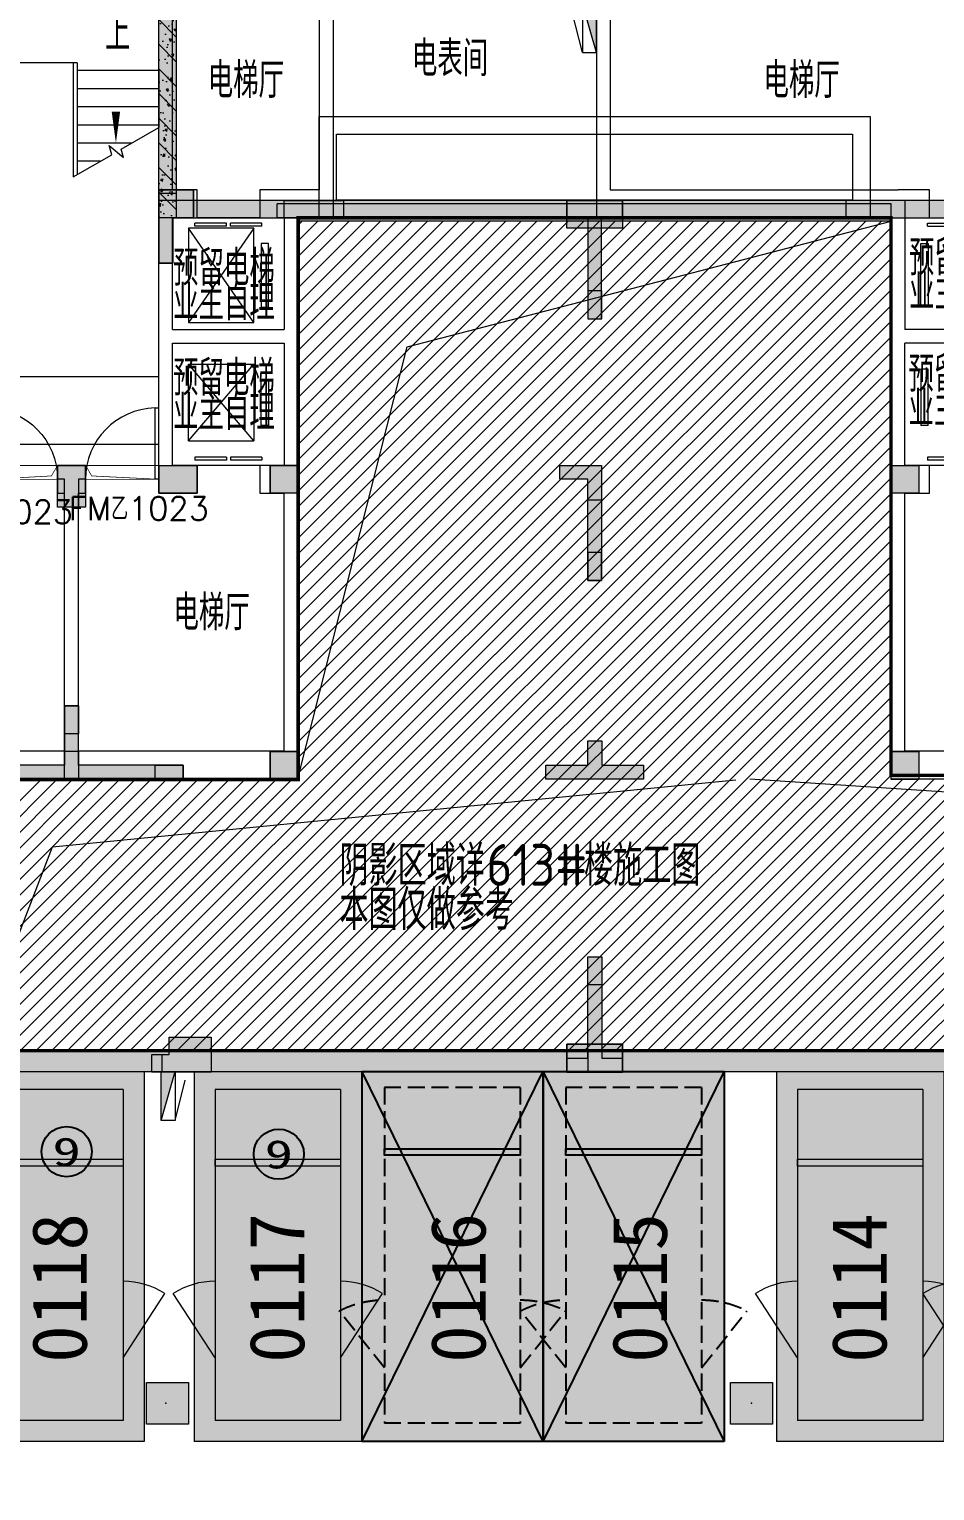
# Model space of a CAD drawing. Extents: x -264757 to 86229, y 4049843 to 4347093.
# Drawn here: x -48146 to -35163, y 4238703 to 4259662 of the extents above; entities that cross this region are included whole.
import ezdxf
from ezdxf.enums import TextEntityAlignment as Align
from ezdxf.xclip import XClip

# ---------------------------------------------------------------- set-up
doc = ezdxf.new("R2010")
doc.units = 0
doc.header["$LTSCALE"] = 1000
doc.header["$MEASUREMENT"] = 0
doc.header["$XCLIPFRAME"] = 0
doc.linetypes.add('AX-01DK-PB01$1$A-001-车位参照B1$0$A-001-车位参照B1$0$A-001-车位参照B1$0$A-H4-001-基本图形$0$A-001-车位B1$0$DASH', pattern=[0.35, 0.25, -0.1])
doc.linetypes.add('DASH', pattern=[0.35, 0.25, -0.1])
for name, color, linetype in [('AX-01DK-PB01$0$A-2-Lead(Arrow)', 8, 'Continuous'), ('AX-01DK-PB01$0$A-2-Text', 8, 'Continuous'), ('不利因素1-紧邻消火栓', 7, 'Continuous'), ('大车位', 7, 'Continuous'), ('普通车位', 7, 'Continuous')]:
    doc.layers.add(name, color=color, linetype=linetype)
doc.layers.add('AX-01DK-PB01$0$AX-001DK-01-PB01-02$0$A-3-WinF(Text)', color=8, linetype='Continuous', plot=False)
doc.layers.add('无关图层', color=8, linetype='Continuous', lineweight=0)
doc.layers.add('车位归属楼栋范围线', color=7, linetype='Continuous', true_color=0x19e6c7)
doc.styles.add('AX-01DK-PB01$0$_TCH_DIM', font='SIMPLEX', dxfattribs={"bigfont": 'GBCBIG'})
doc.styles.add('AX-01DK-PB01$0$AX-001DK-01-PB01-02$0$_TCH_WINDOW', font='SIMPLEX', dxfattribs={"bigfont": 'GBCBIG'})
doc.styles.add('AX-01DK-PB01$0$Standard', font='gbenor.shx', dxfattribs={"bigfont": 'gbcbig.shx'})
doc.styles.add('AX-01DK-PB01$1$AX-001DK-01-PB01-02$0$Standard', font='gbenor.shx', dxfattribs={"bigfont": 'gbcbig.shx'})
doc.styles.add('AX-ACK-BIANH1$0$黑体', font='simhei.ttf')
doc.styles.add('黑体', font='simhei.ttf')

# ---------------------------------------------------------------- blocks, each defined once
blk = doc.blocks.new('A$C7e5eb487')
at = {"layer": '普通车位', "true_color": 0xf18f8e}
h = blk.add_hatch(color=11, dxfattribs=at)
h.dxf.hatch_style = 1
h.paths.add_polyline_path([(2400, 0), (2400, -5300), (0, -5300), (0, 0)])
blk = doc.blocks.new('普通车位')
at = {"layer": '无关图层'}
for p, q in [((-2.253, 3.186), (0.077, 3.764)), ((1.352, -1.38), (0.077, 3.764)), ((-1.889, 2.967), (-0.142, 3.4)), ((1.001, -1.21), (-0.142, 3.4)), ((-0.977, -1.958), (-2.253, 3.186)), ((-0.746, -1.643), (-1.889, 2.967)), ((-0.746, -1.643), (1.001, -1.21)), ((-0.977, -1.958), (1.352, -1.38))]:
    blk.add_line(p, q, dxfattribs=at)
for points in [[(0.074, 2.527), (0.879, 1.777)], [(-1.673, 2.094), (-2.033, 1.054)]]:
    blk.add_lwpolyline(points, dxfattribs=at)
blk.add_lwpolyline([(0.76, -0.239), (-0.987, -0.673), (-1.011, -0.575), (0.736, -0.142)], close=True, dxfattribs=at)
for centre, start, end in [((0.074, 2.527), 283.9287, 316.9845), ((-1.673, 2.094), 250.873, 283.9287)]:
    blk.add_arc(centre, 1.1, start, end, dxfattribs=at)
at = {"layer": '普通车位', "xscale": -0.0009999999999999812, "yscale": 0.0009999999999999812, "zscale": 0.0009999999999999812, "rotation": 13.92873520577783}
blk.add_blockref('A$C7e5eb487', (0.077, 3.764), dxfattribs=at)
blk = doc.blocks.new('大车位1')
at = {"layer": '大车位', "true_color": 0xe806f9}
h = blk.add_hatch(color=6, dxfattribs=at)
h.dxf.hatch_style = 1
h.paths.add_polyline_path([(2400, 6000), (2400, 0), (0, 0), (0, 6000)])
at = {"layer": '大车位', "color": 83}
for p, q in [((0, 0), (0, 6000, 0)), ((2400, 6000, 0), (0, 6000, 0)), ((2400, 0), (2400, 6000, 0)), ((2400, 0), (0, 0))]:
    blk.add_line(p, q, dxfattribs=at)
at = {"layer": '大车位', "color": 8, "linetype": 'AX-01DK-PB01$1$A-001-车位参照B1$0$A-001-车位参照B1$0$A-001-车位参照B1$0$A-H4-001-基本图形$0$A-001-车位B1$0$DASH'}
for p, q in [((2100, 5700, 0), (300, 5700, 0)), ((300, 250), (300, 5700, 0)), ((2100, 250), (2100, 5700, 0)), ((2100, 250), (300, 250))]:
    blk.add_line(p, q, dxfattribs=at)
at = {"layer": '大车位', "color": 83, "elevation": 0}
blk.add_lwpolyline([(0, 6000), (2400, 0)], dxfattribs=at)
at = {"layer": '大车位', "color": 83}
blk.add_lwpolyline([(0, 0), (2400, 6000)], dxfattribs=at)
at = {"layer": '大车位', "linetype": 'AX-01DK-PB01$1$A-001-车位参照B1$0$A-001-车位参照B1$0$A-001-车位参照B1$0$A-H4-001-基本图形$0$A-001-车位B1$0$DASH'}
for points in [[(300, 4800), (-300, 3878)], [(2100, 4800), (2700, 3878)]]:
    blk.add_lwpolyline(points, dxfattribs=at)
at = {"layer": '大车位'}
blk.add_lwpolyline([(300, 1250), (2100, 1250), (2100, 1350), (300, 1350)], close=True, dxfattribs=at)
at = {"layer": '大车位', "linetype": 'AX-01DK-PB01$1$A-001-车位参照B1$0$A-001-车位参照B1$0$A-001-车位参照B1$0$A-H4-001-基本图形$0$A-001-车位B1$0$DASH'}
for centre, start, end in [((300, 4800, 0), 236.9443, 270), ((2100, 4800, 0), 270, 303.0557)]:
    blk.add_arc(centre, 1100, start, end, dxfattribs=at)
blk = doc.blocks.new('AX-01DK-PB01$0$A$Ca5f8eab7')
at = {"layer": '大车位', "xscale": 1.081473333332633, "yscale": 0.8833333333330953, "rotation": 270}
blk.add_blockref('大车位1', (0, 2595.558), dxfattribs=at)
blk = doc.blocks.new('20200722.21175556')
at = {"layer": '不利因素1-紧邻消火栓', "true_color": 0x3c6a45}
h = blk.add_hatch(color=97, dxfattribs=at)
h.dxf.hatch_style = 1
edge = h.paths.add_edge_path()
edge.add_arc((360, 360), 360, 0, 360)
at = {"layer": '不利因素1-紧邻消火栓'}
blk.add_circle((360, 360), 360, dxfattribs=at)
at = {"layer": '不利因素1-紧邻消火栓', "style": '黑体', "width": 1.390625}
blk.add_text('9', height=407, dxfattribs=at).set_placement((156, 156), (564, 156), align=Align.FIT)
blk = doc.blocks.new('SX-613-PB02-WNC')
at = {"layer": '无关图层'}
h = blk.add_hatch(color=256, dxfattribs=at)
h.dxf.hatch_style = 1
h.paths.add_polyline_path([(23850, 16220), (24100, 16220), (24100, 12650), (23850, 12650)])
h = blk.add_hatch(color=256, dxfattribs=at)
h.dxf.hatch_style = 1
h.paths.add_polyline_path([(24350, 12300), (24350, 12700), (23850, 12700), (23850, 11650), (24050, 11650), (24050, 12300)])
for points in [[(24050, 12300), (24050, 11650), (23850, 11650), (23850, 12700), (24350, 12700), (24350, 12300)], [(26500, 12550), (26500, 12300), (25650, 12300), (25650, 12550)], [(29700, 12550), (30500, 12550), (30500, 12150), (29700, 12150)], [(33700, 12550), (33700, 12300), (34550, 12300), (34550, 12550)], [(30001, 10850), (30201, 10850), (30201, 11250), (30001, 11250)], [(22400, 8150), (22400, 8750), (22800, 8750), (22800, 8150)], [(24400, 8350), (23850, 8350), (23850, 8750), (24400, 8750)], [(25850, 8350), (25450, 8350), (25450, 8750), (25850, 8750)], [(29600, 8750), (30200, 8750), (30200, 8250), (30000, 8250), (30000, 8550), (29600, 8550)], [(34749, 8350), (34349, 8350), (34349, 8750), (34749, 8750)], [(30000, 7100), (30200, 7100), (30200, 7500), (30000, 7500)], [(22500, 5300), (22700, 5300), (22700, 4900), (22500, 4900)], [(22700, 4450), (22700, 4450), (22700, 4250), (22500, 4250), (22500, 4450), (22500, 4450), (22500, 4650), (22700, 4650)], [(25850, 4245), (25450, 4245), (25450, 4645), (25850, 4645)], [(30201, 4450), (30801, 4450), (30801, 4250), (29401, 4250), (29401, 4450), (30001, 4450), (30001, 4800), (30201, 4800)], [(34749, 4245), (34349, 4245), (34349, 4645), (34749, 4645)], [(24200, 4450), (24200, 4250), (23800, 4250), (23800, 4450)], [(30001, 1700), (30201, 1700), (30201, 1300), (30001, 1300)], [(23751, 50), (23751, 300), (24001, 300), (24001, 550), (24201, 550), (24601, 550), (24601, 50), (24201, 50)], [(29700, 450), (29700, 50), (30500, 50), (30500, 450)]]:
    blk.add_hatch(color=256, dxfattribs=at).paths.add_polyline_path(points)
h = blk.add_hatch(color=256, dxfattribs=at)
h.dxf.hatch_style = 1
h.paths.add_polyline_path([(26500, 12550), (26500, 12300), (25650, 12300), (25650, 12550)])
h = blk.add_hatch(color=256, dxfattribs=at)
h.dxf.hatch_style = 1
h.paths.add_polyline_path([(30000, 10850), (30200, 10850), (30200, 12300), (30500, 12300), (30500, 12550), (29700, 12550), (29700, 12300), (30000, 12300)])
h = blk.add_hatch(color=256, dxfattribs=at)
h.dxf.hatch_style = 1
h.paths.add_polyline_path([(33700, 12550), (33700, 12300), (34550, 12300), (34550, 12550)])
h = blk.add_hatch(color=256, dxfattribs=at)
h.dxf.hatch_style = 1
h.paths.add_polyline_path([(22700, 8550), (22700, 8150), (22500, 8150), (22500, 8550), (22400, 8550), (22400, 8750), (21350, 8750), (21350, 8750), (23850, 8750), (23850, 8750), (22800, 8750), (22800, 8550)])
h = blk.add_hatch(color=256, dxfattribs=at)
h.dxf.hatch_style = 1
h.paths.add_polyline_path([(30200, 7100), (30000, 7100), (30000, 8550), (29600, 8550), (29600, 8750), (30200, 8750)])
h = blk.add_hatch(color=256, dxfattribs=at)
h.dxf.hatch_style = 1
h.paths.add_polyline_path([(22700, 4450), (22700, 5300), (22500, 5300), (22500, 4450), (21000, 4450), (21000, 4250), (21350, 4250), (21350, 4250), (23850, 4250), (23850, 4250), (24200, 4250), (24200, 4450)])
h = blk.add_hatch(color=256, dxfattribs=at)
h.dxf.hatch_style = 1
h.paths.add_polyline_path([(29401, 4450), (30001, 4450), (30001, 4800), (30201, 4800), (30201, 4450), (30801, 4450), (30801, 4250), (29401, 4250)])
h = blk.add_hatch(color=256, dxfattribs=at)
h.dxf.hatch_style = 1
h.paths.add_polyline_path([(29701, 250), (30001, 250), (30001, 1700), (30201, 1700), (30201, 250), (30501, 250), (30501, 50), (29701, 50)])
h = blk.add_hatch(color=256, dxfattribs=at)
h.dxf.hatch_style = 1
h.paths.add_polyline_path([(23901, 50), (23901, 300), (24001, 300), (24001, 550), (24201, 550), (24601, 550), (24601, 50), (24201, 50)])
for points in [[(24100, 12550), (23850, 12550), (23850, 16270), (24100, 16270)], [(23850, 16270), (24100, 16270), (24100, 12650), (23850, 12650)], [(24350, 12300), (24350, 12700), (23850, 12700), (23850, 11650), (24050, 11650), (24050, 12300)], [(24050, 12300), (24050, 11650), (23850, 11650), (23850, 12700), (24350, 12700), (24350, 12300)], [(26500, 12550), (26500, 12300), (25650, 12300), (25650, 12550)], [(29700, 12550), (30500, 12550), (30500, 12150), (29700, 12150)], [(33700, 12550), (33700, 12300), (34550, 12300), (34550, 12550)], [(30001, 10850), (30201, 10850), (30201, 11250), (30001, 11250)], [(22400, 8750), (22400, 8750), (22800, 8750), (22800, 8750), (22800, 8750), (22800, 8550), (22700, 8550), (22700, 8150), (22500, 8150), (22500, 8550), (22400, 8550), (22400, 8750)], [(22400, 8150), (22400, 8750), (22800, 8750), (22800, 8150)], [(24400, 8350), (23850, 8350), (23850, 8750), (24400, 8750)], [(25850, 8350), (25450, 8350), (25450, 8750), (25850, 8750)], [(30200, 7100), (30000, 7100), (30000, 8550), (29600, 8550), (29600, 8750), (29600, 8750), (30200, 8750)], [(29600, 8750), (30200, 8750), (30200, 8250), (30000, 8250), (30000, 8550), (29600, 8550)], [(34749, 8350), (34349, 8350), (34349, 8750), (34749, 8750)], [(30000, 7100), (30200, 7100), (30200, 7500), (30000, 7500)], [(21350, 4250), (21350, 4250), (23850, 4250), (23850, 4250), (24200, 4250), (24200, 4450), (22700, 4450), (22700, 5300), (22500, 5300), (22500, 4450), (21000, 4450), (21000, 4250)], [(22500, 5300), (22700, 5300), (22700, 4900), (22500, 4900)], [(22700, 4450), (22700, 4450), (22700, 4250), (22500, 4250), (22500, 4450), (22500, 4450), (22500, 4650), (22700, 4650)], [(25850, 4245), (25450, 4245), (25450, 4645), (25850, 4645)], [(29401, 4450), (30001, 4450), (30001, 4800), (30201, 4800), (30201, 4450), (30801, 4450), (30801, 4250), (29401, 4250)], [(30201, 4450), (30801, 4450), (30801, 4250), (29401, 4250), (29401, 4450), (30001, 4450), (30001, 4800), (30201, 4800)], [(34749, 4245), (34349, 4245), (34349, 4645), (34749, 4645)], [(24200, 4450), (24200, 4250), (23800, 4250), (23800, 4450)], [(29701, 250), (30001, 250), (30001, 1700), (30201, 1700), (30201, 250), (30501, 250), (30501, 50), (29701, 50)], [(30001, 1700), (30201, 1700), (30201, 1300), (30001, 1300)], [(23751, 50), (23751, 300), (24001, 300), (24001, 550), (24201, 550), (24201, 550), (24601, 550), (24601, 50), (24201, 50)], [(23901, 50), (23901, 300), (24001, 300), (24001, 550), (24201, 550), (24201, 550), (24601, 550), (24601, 50), (24201, 50)], [(29700, 450), (29700, 50), (30500, 50), (30500, 450)], [(29701, 450), (30501, 450), (30501, 50), (29701, 50)]]:
    blk.add_lwpolyline(points, close=True, dxfattribs=at)
at = {"layer": '无关图层', "ltscale": 0.5}
for points in [[(26500, 12550), (26500, 12300), (25650, 12300), (25650, 12550)], [(30000, 10850), (30200, 10850), (30200, 12300), (30500, 12300), (30500, 12550), (29700, 12550), (29700, 12300), (30000, 12300)], [(33700, 12550), (33700, 12300), (34550, 12300), (34550, 12550)]]:
    blk.add_lwpolyline(points, close=True, dxfattribs=at)
at = {"layer": '无关图层', "const_width": 10}
for points in [[(22400, 8750), (22311, 8598), (21349, 8545)], [(22800, 8750), (22889, 8598), (23849, 8550)]]:
    blk.add_lwpolyline(points, dxfattribs=at)
for points in [[(22400, 8750), (21350, 8750), (21350, 8550), (22400, 8550)], [(22800, 8750), (23850, 8750), (23850, 8550), (22800, 8550)]]:
    blk.add_lwpolyline(points, close=True, dxfattribs=at)
blk = doc.blocks.new('SX-613-PB02-DQ')
at = {"layer": '无关图层'}
h = blk.add_hatch(dxfattribs=at)
h.set_pattern_fill('ARMORED', color=256, scale=50, angle=90, style=0)
h.set_pattern_definition([(140, (4130326.97, 75403.6), (31.376067, 358.630091), [37.5, -412.5]), (85, (4130326.97, 75403.6), (-376.096067, -69.375667), [30, -330]), (190.4514, (4130329.6, 75433.5), (-344.71977, 289.25469), [31.870095, -350.571056]), (136.1842, (4130226.97, 75403.6), (82.759507, 533.620524), [56.25, -618.75]), (186.6356, (4130233.87, 75448.1), (-487.058935, 467.33135), [47.805144, -525.8565]), (81.1842, (4130226.97, 75403.6), (-487.0593, 467.33097), [45, -495]), (111, (4130251.97, 75453.6), (201.309445, 298.453526), [37.5, -412.5]), (56, (4130251.97, 75453.6), (-362.575023, 121.657666), [30, -330]), (161.4514, (4130268.75, 75478.48), (-161.265248, 420.111314), [31.870095, -350.571056]), (127.5, (4130326.97, 75403.61), (-166.446927, 6.0799277), [0, -326, 0, -335, 0, -331.25]), (97.5, (4130326.97, 75403.61), (-197.205856, 131.534769), [0, -191, 0, -318.5, 0, -126.25]), (57.5, (4130326.97, 75292.11), (11.277436, 266.911218), [0, -125, 0, -390, 0, -517.5]), (47.5, (4130326.97, 75242.1), (-50.052491, 291.593085), [0, -162.5, 0, -259, 0, -367.5]), (135, (4130326.97, 75403.6), (-176.776695, -176.776695), [])])
h.paths.add_polyline_path([(24949, 13950), (24949, 17870), (25199, 17870), (25199, 13950)])
h = blk.add_hatch(dxfattribs=at)
h.set_pattern_fill('ARMORED', color=256, scale=50, style=0)
h.set_pattern_definition([(50, (97482.93, -4087258.02), (358.630091, -31.376067), [37.5, -412.5]), (355, (97482.93, -4087258.02), (-69.375667, 376.096067), [30, -330]), (100.4514, (97512.8, -4087260.64), (289.25469, 344.71977), [31.870095, -350.571056]), (46.1842, (97482.93, -4087158), (533.620524, -82.759507), [56.25, -618.75]), (96.6356, (97527.4, -4087164.9), (467.33135, 487.058935), [47.805144, -525.8565]), (351.1842, (97482.9, -4087158), (467.33097, 487.0593), [45, -495]), (21, (97532.93, -4087183.02), (298.453526, -201.309445), [37.5, -412.5]), (326, (97532.93, -4087183.02), (121.657666, 362.575023), [30, -330]), (71.4514, (97557.8, -4087199.8), (420.111314, 161.265248), [31.870095, -350.571056]), (37.5, (97482.93, -4087258.02), (6.0799277, 166.446927), [0, -326, 0, -335, 0, -331.25]), (7.5, (97482.93, -4087258.02), (131.534769, 197.205856), [0, -191, 0, -318.5, 0, -126.25]), (327.5, (97371.43, -4087258.02), (266.911218, -11.277436), [0, -125, 0, -390, 0, -517.5]), (317.5, (97321.43, -4087258.02), (291.593085, 50.052491), [0, -162.5, 0, -259, 0, -367.5]), (45, (97482.93, -4087258.02), (-176.776695, 176.776695), [])])
h.paths.add_polyline_path([(37199, 13950), (25199, 13950), (25199, 14200), (37199, 14200)])
for points in [[(24949, 13950), (24949, 17920), (25199, 17920), (25199, 13950)], [(25199, 13950), (37199, 13950), (37199, 14200), (25199, 14200)]]:
    blk.add_lwpolyline(points, close=True, dxfattribs=at)
blk = doc.blocks.new('AX-01DK-PB01$0$AX-001DK-01-PP01$0$AX-001DK-01-PP01$0$$DORLIB2D$00000127')
at = {"layer": '无关图层'}
for points in [[(-0.533, 0.795), (-0.533, 0.69)], [(-0.033, 0.795), (-0.533, 0.795)], [(-0.033, 0.795), (-0.033, 0.69)], [(0.533, 0.795), (0.033, 0.795)], [(0.033, 0.795), (0.033, 0.69)], [(0.533, 0.795), (0.533, 0.69)], [(-0.033, 0.69), (-0.533, 0.69)], [(0.5, 0.5), (-0.5, 0.5)], [(0.533, 0.69), (0.033, 0.69)]]:
    blk.add_lwpolyline(points, dxfattribs=at)
blk = doc.blocks.new('AX-01DK-PB01$0$$DorLib2D$00000001')
at = {"layer": '无关图层'}
for p, q in [((0.45, 0.975), (0.5, 0.975)), ((0.45, 0), (0.45, 0.975)), ((0.5, 0), (0.5, 0.975)), ((0.5, 0), (0.45, 0))]:
    blk.add_line(p, q, dxfattribs=at)
at = {"layer": '无关图层', "lineweight": 13}
blk.add_arc((0.475, 0), 0.975, 91.4693, 180, dxfattribs=at)
blk = doc.blocks.new('PX-03CK-XHS$1$$TWTSYS$00000508')
at = {"layer": '无关图层'}
for p, q in [((-0.5, 0.5), (0.324, 1.224)), ((-0.5, 0.5), (-0.5, -0.5)), ((-0.5, -0.5), (0.5, 0.5)), ((0.5, 0.5), (-0.5, 0.5)), ((0.5, -0.5), (0.5, 0.5)), ((-0.5, -0.5), (0.5, -0.5))]:
    blk.add_line(p, q, dxfattribs=at)
blk.add_solid([(0.5, -0.5), (0.5, 0.5), (-0.5, -0.5)], dxfattribs=at)

msp = doc.modelspace()

# ---------------------------------------------------------------- hatches: boundary and pattern name
at = {"layer": '无关图层'}
h = msp.add_hatch(color=256, dxfattribs=at)
h.dxf.hatch_style = 1
h.paths.add_polyline_path([(-46289.1, 4260878), (-46039.1, 4260878), (-46039.1, 4257308), (-46289.1, 4257308)])
h = msp.add_hatch(color=256, dxfattribs=at)
h.dxf.hatch_style = 1
h.paths.add_polyline_path([(-45789.1, 4256958), (-45789.1, 4257358), (-46289.1, 4257358), (-46289.1, 4256308), (-46089.1, 4256308), (-46089.1, 4256958)])
for points in [[(-46089.1, 4256958), (-46089.1, 4256308), (-46289.1, 4256308), (-46289.1, 4257358), (-45789.1, 4257358), (-45789.1, 4256958)], [(-43638.7, 4257208), (-43638.7, 4256958), (-44488.7, 4256958), (-44488.7, 4257208)], [(-40438.9, 4257208), (-39638.9, 4257208), (-39638.9, 4256808), (-40438.9, 4256808)], [(-36438.7, 4257208), (-36438.7, 4256958), (-35588.7, 4256958), (-35588.7, 4257208)], [(-40138.5, 4255508), (-39938.5, 4255508), (-39938.5, 4255908), (-40138.5, 4255908)], [(-47738.7, 4252808), (-47738.7, 4253408), (-47338.7, 4253408), (-47338.7, 4252808)], [(-45738.9, 4253008), (-46288.9, 4253008), (-46288.9, 4253408), (-45738.9, 4253408)], [(-44289.3, 4253008), (-44689.3, 4253008), (-44689.3, 4253408), (-44289.3, 4253408)], [(-40539.1, 4253408), (-39939.1, 4253408), (-39939.1, 4252908), (-40139.1, 4252908), (-40139.1, 4253208), (-40539.1, 4253208)], [(-35389.6, 4253007.5), (-35789.6, 4253007.5), (-35789.6, 4253407.5), (-35389.6, 4253407.5)], [(-40139.1, 4251758), (-39939.1, 4251758), (-39939.1, 4252158), (-40139.1, 4252158)], [(-47638.9, 4249957.8), (-47438.9, 4249957.8), (-47438.9, 4249557.8), (-47638.9, 4249557.8)], [(-39938.5, 4249108), (-39338.5, 4249108), (-39338.5, 4248908), (-40738.5, 4248908), (-40738.5, 4249108), (-40138.5, 4249108), (-40138.5, 4249458), (-39938.5, 4249458)], [(-47439.1, 4249107.8), (-47438.9, 4249107.8), (-47438.9, 4248907.8), (-47638.9, 4248907.8), (-47638.9, 4249107.8), (-47639.1, 4249107.8), (-47638.9, 4249307.8), (-47438.9, 4249307.8)], [(-44289.5, 4248908.1), (-44689.5, 4248908.1), (-44689.5, 4249308.1), (-44289.5, 4249308.1)], [(-35389.7, 4248908.3), (-35789.7, 4248908.3), (-35789.7, 4249308.3), (-35389.7, 4249308.3)], [(-45938.9, 4249107.8), (-45938.9, 4248907.8), (-46338.9, 4248907.8), (-46338.9, 4249107.8)], [(-40138.5, 4246358), (-39938.5, 4246358), (-39938.5, 4245958), (-40138.5, 4245958)], [(-46388.5, 4244708), (-46388.5, 4244958), (-46138.5, 4244958), (-46138.5, 4245208), (-45938.5, 4245208), (-45538.5, 4245208), (-45538.5, 4244708), (-45938.5, 4244708)], [(-70039.9, 4244714.5), (-40139.3, 4244714.3), (-40139.3, 4245014.3), (-70039.9, 4245014.5)], [(-40438.7, 4245108), (-40438.7, 4244708), (-39638.7, 4244708), (-39638.7, 4245108)], [(-40139.3, 4245014.5), (-40139.3, 4244714.5), (-24939.4, 4244714.4), (-24939.4, 4245014.4)], [(-40164.2, 4244864.4), (-40339.1, 4244714.3), (-40339.1, 4244714), (-40039.1, 4244714.4), (-40039.1, 4244714.5)]]:
    msp.add_hatch(color=256, dxfattribs=at).paths.add_polyline_path(points)
h = msp.add_hatch(color=256, dxfattribs=at)
h.dxf.hatch_style = 1
h.paths.add_polyline_path([(-43638.7, 4257208), (-43638.7, 4256958), (-44488.7, 4256958), (-44488.7, 4257208)])
h = msp.add_hatch(color=256, dxfattribs=at)
h.dxf.hatch_style = 1
h.paths.add_polyline_path([(-40138.7, 4255508), (-39938.7, 4255508), (-39938.7, 4256958), (-39638.7, 4256958), (-39638.7, 4257208), (-40438.7, 4257208), (-40438.7, 4256958), (-40138.7, 4256958)])
h = msp.add_hatch(color=256, dxfattribs=at)
h.dxf.hatch_style = 1
h.paths.add_polyline_path([(-36438.7, 4257208), (-36438.7, 4256958), (-35588.7, 4256958), (-35588.7, 4257208)])
h = msp.add_hatch(color=256, dxfattribs=at)
h.dxf.hatch_style = 1
h.paths.add_polyline_path([(-47438.9, 4253208), (-47438.9, 4252808), (-47638.9, 4252808), (-47638.9, 4253208), (-47739.1, 4253208), (-47739.1, 4253408), (-48788.9, 4253408), (-48788.9, 4253408), (-46288.9, 4253408), (-46288.9, 4253408), (-47338.7, 4253408), (-47338.7, 4253208)])
h = msp.add_hatch(color=256, dxfattribs=at)
h.dxf.hatch_style = 1
h.paths.add_polyline_path([(-39938.9, 4251758), (-40138.9, 4251758), (-40139.1, 4253208), (-40539.1, 4253208), (-40539.1, 4253408), (-39938.9, 4253408)])
h = msp.add_hatch(color=256, dxfattribs=at)
h.dxf.hatch_style = 1
h.paths.add_polyline_path([(-47438.9, 4249107.8), (-47438.9, 4249957.8), (-47638.9, 4249957.8), (-47638.9, 4249107.8), (-49138.9, 4249107.8), (-49138.9, 4248907.8), (-48788.9, 4248907.8), (-48788.9, 4248907.8), (-46288.9, 4248907.8), (-46288.9, 4248907.8), (-45938.9, 4248907.8), (-45938.9, 4249107.8)])
h = msp.add_hatch(color=256, dxfattribs=at)
h.dxf.hatch_style = 1
h.paths.add_polyline_path([(-40738.5, 4249108), (-40138.5, 4249108), (-40138.5, 4249458), (-39938.5, 4249458), (-39938.5, 4249108), (-39338.5, 4249108), (-39338.5, 4248908), (-40738.5, 4248908)])
h = msp.add_hatch(color=256, dxfattribs=at)
h.dxf.hatch_style = 1
h.paths.add_polyline_path([(-40438.5, 4244908), (-40138.5, 4244908), (-40138.5, 4246358), (-39938.5, 4246358), (-39938.5, 4244908), (-39638.5, 4244908), (-39638.5, 4244708), (-40438.5, 4244708)])
h = msp.add_hatch(color=256, dxfattribs=at)
h.dxf.hatch_style = 1
h.paths.add_polyline_path([(-46238.5, 4244708), (-46238.5, 4244958), (-46138.5, 4244958), (-46138.5, 4245208), (-45938.5, 4245208), (-45538.5, 4245208), (-45538.5, 4244708), (-45938.5, 4244708)])
h = msp.add_hatch(color=256, dxfattribs=at)
h.dxf.hatch_style = 1
h.paths.add_polyline_path([(-46464.6, 4240258), (-45864.6, 4240258), (-45864.6, 4239658), (-46464.6, 4239658)])
h = msp.add_hatch(color=256, dxfattribs=at)
h.dxf.hatch_style = 1
h.paths.add_polyline_path([(-38089.6, 4240258), (-37489.6, 4240258), (-37489.6, 4239658), (-38089.6, 4239658)])

# ---------------------------------------------------------------- linework, layer by layer
at = {"layer": 'AX-01DK-PB01$0$A-2-Lead(Arrow)'}
msp.add_lwpolyline([(-46903.3, 4259198, 0, 0, 0), (-46903.3, 4258028, 0, 120, 0), (-46903.3, 4258478, 0, 0, 0)], format="xyseb", dxfattribs=at)
at = {"layer": '无关图层'}
for p, q in [((-43789.3, 4260878), (-43789.3, 4256957.8)), ((-40014.6, 4260878), (-40014.6, 4256957.8)), ((-46289.7, 4257057.8), (-46289.7, 4260678)), ((-46089.7, 4257357.8), (-46089.7, 4260678)), ((-43989.3, 4260678), (-43989.3, 4257357.8)), ((-39814.6, 4260678), (-39814.6, 4257357.8)), ((-47518.3, 4259178), (-48783.3, 4259178)), ((-47518.3, 4259181), (-47518.3, 4257542.9)), ((-47458.3, 4259181), (-47518.3, 4259181)), ((-47518.3, 4259068), (-47518.3, 4257542.9)), ((-47458.3, 4259181), (-47458.3, 4257577.5)), ((-46288.3, 4259068), (-47458.3, 4259068)), ((-46288.3, 4259068), (-46288.3, 4258253)), ((-46288.3, 4258808), (-47458.3, 4258808)), ((-46288.3, 4258548), (-47458.3, 4258548)), ((-46288.3, 4258288), (-47458.3, 4258288)), ((-46825.5, 4257942.9), (-46288.3, 4258253)), ((-46678.1, 4258028), (-47458.3, 4258028)), ((-46963.8, 4257863), (-46998.8, 4257993.4)), ((-46998.8, 4257993.4), (-46792.7, 4257820.5)), ((-47518.3, 4257542.9), (-46963.8, 4257863)), ((-47128.5, 4257768), (-47458.3, 4257768)), ((-46792.7, 4257820.5), (-46825.5, 4257942.9)), ((-45739.7, 4257357.8), (-46089.7, 4257357.8)), ((-45739.7, 4256957.8), (-45739.7, 4257357.8)), ((-44389.3, 4257357.8), (-44839.7, 4257357.8)), ((-44839.7, 4257357.8), (-44839.7, 4256957.8)), ((-43989.3, 4257357.8), (-44389.3, 4257357.8)), ((-39814.6, 4257357.8), (-35689.7, 4257357.8)), ((-35239.7, 4257357.8), (-35689.7, 4257357.8)), ((-35239.7, 4256957.8), (-35239.7, 4257357.8)), ((-35789.3, 4257158), (-44589.3, 4257158)), ((-44589.3, 4256958), (-44589.3, 4257158)), ((-35789.3, 4256958), (-35789.3, 4257158)), ((-48045.1, 4245014.3), (-36151.3, 4256908.1)), ((-47820.6, 4245014.3), (-35926.8, 4256908.1)), ((-46289.7, 4255258), (-46289.7, 4257057.8)), ((-46089.7, 4255358), (-46089.7, 4256957.8)), ((-46089.7, 4256957.8), (-45739.7, 4256957.8)), ((-44839.7, 4256957.8), (-44489.3, 4256957.8)), ((-35789.3, 4256958), (-44589.3, 4256958)), ((-44489.3, 4256957.8), (-44489.3, 4255358)), ((-44289.3, 4256908.1), (-44289.5, 4248908)), ((-44289.5, 4251239.5), (-38620.9, 4256908.1)), ((-44289.5, 4251015), (-38396.4, 4256908.1)), ((-44289.5, 4250790.5), (-38171.9, 4256908.1)), ((-44289.5, 4250566), (-37947.4, 4256908.1)), ((-44289.5, 4250341.4), (-37722.9, 4256908.1)), ((-44289.5, 4250116.9), (-37498.3, 4256908.1)), ((-44289.5, 4249892.4), (-37273.8, 4256908.1)), ((-44289.5, 4249667.9), (-37049.3, 4256908.1)), ((-44289.5, 4249443.4), (-36824.8, 4256908.1)), ((-44289.5, 4249218.9), (-36600.3, 4256908.1)), ((-44289.5, 4248994.4), (-36375.8, 4256908.1)), ((-44289.4, 4255505.2), (-42886.5, 4256908.1)), ((-44289.4, 4255280.7), (-42662, 4256908.1)), ((-44289.4, 4255056.2), (-42437.5, 4256908.1)), ((-44289.4, 4254831.7), (-42213, 4256908.1)), ((-44289.4, 4254607.2), (-41988.5, 4256908.1)), ((-44289.4, 4254382.7), (-41764, 4256908.1)), ((-44289.4, 4254158.1), (-41539.5, 4256908.1)), ((-44289.4, 4253933.6), (-41315, 4256908.1)), ((-44289.4, 4253709.1), (-41090.5, 4256908.1)), ((-44289.4, 4253484.6), (-40865.9, 4256908.1)), ((-44289.4, 4253260.1), (-40641.4, 4256908.1)), ((-44289.4, 4253035.6), (-40416.9, 4256908.1)), ((-44289.4, 4252811.1), (-40192.4, 4256908.1)), ((-44289.4, 4252586.6), (-39967.9, 4256908.1)), ((-44289.4, 4252362), (-39743.4, 4256908.1)), ((-44289.4, 4252137.5), (-39518.9, 4256908.1)), ((-44289.4, 4251913), (-39294.4, 4256908.1)), ((-44289.4, 4251688.5), (-39069.9, 4256908.1)), ((-44289.4, 4251464), (-38845.4, 4256908.1)), ((-44289.3, 4256957.8), (-44289.3, 4255258)), ((-43789.3, 4256957.8), (-44289.3, 4256957.8)), ((-35789.7, 4256908.1), (-44289.3, 4256908.1)), ((-44289.3, 4256852.3), (-44233.5, 4256908.1)), ((-44289.3, 4256627.8), (-44009, 4256908.1)), ((-44289.3, 4256403.3), (-43784.5, 4256908.1)), ((-44289.3, 4256178.7), (-43560, 4256908.1)), ((-44289.3, 4255954.2), (-43335.5, 4256908.1)), ((-44289.3, 4255729.7), (-43111, 4256908.1)), ((-42729.1, 4255108.9), (-35789.7, 4256908.1)), ((-40014.6, 4256957.8), (-35789.7, 4256957.8)), ((-35789.7, 4256957.8), (-35789.7, 4255258)), ((-35789.7, 4248908), (-35789.7, 4256908.1)), ((-35589.7, 4256957.8), (-35589.7, 4255358)), ((-35589.7, 4256957.8), (-35239.7, 4256957.8)), ((-47596.1, 4245014.3), (-35789.7, 4256820.7)), ((-47371.6, 4245014.3), (-35789.7, 4256596.2)), ((-47147.1, 4245014.3), (-35789.7, 4256371.7)), ((-46922.6, 4245014.3), (-35789.7, 4256147.2)), ((-46698, 4245014.3), (-35789.7, 4255922.6)), ((-46473.5, 4245014.3), (-35789.7, 4255698.1)), ((-46249, 4245014.3), (-35789.7, 4255473.6)), ((-46289.7, 4253408), (-46289.7, 4255258)), ((-46089.7, 4255358), (-44489.3, 4255358)), ((-46024.5, 4245014.3), (-35789.7, 4255249.1)), ((-44289.3, 4255258), (-44289.3, 4253408)), ((-35789.7, 4253308), (-35789.7, 4255258)), ((-33989.7, 4255358), (-35589.7, 4255358)), ((-46089.7, 4255158), (-44489.3, 4255158)), ((-46089.7, 4253408), (-46089.7, 4255158)), ((-45800, 4245014.3), (-35789.7, 4255024.6)), ((-44489.3, 4255158), (-44489.3, 4253408)), ((-44271.9, 4249008), (-42729.1, 4255108.9)), ((-33989.7, 4255158), (-35589.7, 4255158)), ((-35589.7, 4253408), (-35589.7, 4255158)), ((-45864.7, 4253758), (-45864.7, 4254858)), ((-45864.7, 4254858), (-44924.7, 4254858)), ((-44924.7, 4253758), (-45864.7, 4254858)), ((-45864.7, 4253758), (-44924.7, 4254858)), ((-44924.7, 4254858), (-44924.7, 4253758)), ((-46283.3, 4254678.1), (-48783.3, 4254678.1)), ((-45575.5, 4245014.3), (-35789.7, 4254800.1)), ((-44819.7, 4253978), (-44819.7, 4254638)), ((-44819.7, 4254638), (-44714.7, 4254638)), ((-44714.7, 4254638), (-44714.7, 4253978)), ((-35259.7, 4254788), (-35364.7, 4254788)), ((-35364.7, 4254788), (-35364.7, 4253978)), ((-35259.7, 4253978), (-35259.7, 4254788)), ((-45351, 4245014.3), (-35789.7, 4254575.6)), ((-45126.5, 4245014.3), (-35789.7, 4254351.1)), ((-44902, 4245014.3), (-35789.7, 4254126.6)), ((-44714.7, 4253978), (-44819.7, 4253978)), ((-35259.7, 4253978), (-35364.7, 4253978)), ((-44677.5, 4245014.3), (-35789.7, 4253902.1)), ((-44453, 4245014.3), (-35789.7, 4253677.6)), ((-47539.3, 4253408), (-47739.7, 4253408)), ((-47739.7, 4253408), (-47739.7, 4253008)), ((-47340, 4253408), (-47539.3, 4253408)), ((-47340, 4253008), (-47340, 4253408)), ((-46289.7, 4253408), (-46290, 4253408)), ((-46290, 4253408), (-46290, 4253008)), ((-45739.7, 4253408), (-46089.7, 4253408)), ((-45739.7, 4253008), (-45739.7, 4253408)), ((-44289.5, 4253408), (-44839.7, 4253408)), ((-44839.7, 4253408), (-44839.7, 4253008)), ((-44289.3, 4253408), (-44489.3, 4253408)), ((-44289.5, 4248908), (-44289.5, 4253408)), ((-44228.5, 4245014.3), (-35789.7, 4253453.1)), ((-35239.7, 4253408), (-35589.7, 4253408)), ((-35239.7, 4253008), (-35239.7, 4253408)), ((-44004, 4245014.3), (-35789.7, 4253228.6)), ((-35789.7, 4248908), (-35789.7, 4253308)), ((-47739.7, 4253008), (-47639.3, 4253008)), ((-47639.3, 4249308), (-47639.3, 4253008)), ((-47439.3, 4253008), (-47340, 4253008)), ((-47439.3, 4249308), (-47439.3, 4253008)), ((-46290, 4253008), (-46189.7, 4253008)), ((-46189.7, 4253008), (-45739.7, 4253008)), ((-44839.7, 4253008), (-44489.5, 4253008)), ((-44489.5, 4249308), (-44489.5, 4253008)), ((-43779.5, 4245014.3), (-35789.7, 4253004.1)), ((-35589.7, 4249308), (-35589.7, 4253008)), ((-35589.7, 4253008), (-35239.7, 4253008)), ((-43555, 4245014.3), (-35789.7, 4252779.6)), ((-43330.5, 4245014.3), (-35789.7, 4252555)), ((-43106, 4245014.3), (-35789.7, 4252330.5)), ((-42881.4, 4245014.3), (-35789.7, 4252106)), ((-42656.9, 4245014.3), (-35789.7, 4251881.5)), ((-42432.4, 4245014.3), (-35789.7, 4251657)), ((-42207.9, 4245014.3), (-35789.7, 4251432.5)), ((-41983.4, 4245014.3), (-35789.7, 4251208)), ((-41758.9, 4245014.3), (-35789.7, 4250983.5)), ((-41534.4, 4245014.3), (-35789.7, 4250759)), ((-41309.9, 4245014.3), (-35789.7, 4250534.5)), ((-41085.4, 4245014.3), (-35789.7, 4250310)), ((-40860.9, 4245014.3), (-35789.7, 4250085.5)), ((-40636.4, 4245014.3), (-35789.7, 4249861)), ((-40411.9, 4245014.3), (-35789.7, 4249636.5)), ((-40187.1, 4245014.5), (-35789.7, 4249412)), ((-47639.3, 4249308), (-50589.7, 4249308)), ((-44489.5, 4249308), (-47439.3, 4249308)), ((-39962.4, 4245014.8), (-35789.7, 4249187.5)), ((-32639.3, 4249308), (-35589.7, 4249308)), ((-39737.7, 4245015), (-35789.7, 4248962.9)), ((-51861.7, 4245014.3), (-47968, 4248908)), ((-51637.2, 4245014.3), (-47743.5, 4248908)), ((-51412.7, 4245014.3), (-47518.9, 4248908)), ((-51188.2, 4245014.3), (-47294.4, 4248908)), ((-50963.7, 4245014.3), (-47069.9, 4248908)), ((-44289.5, 4248908), (-50789.7, 4248908)), ((-47539.3, 4248908), (-50789.7, 4248908)), ((-50739.2, 4245014.3), (-46845.4, 4248908)), ((-50514.6, 4245014.3), (-46620.9, 4248908)), ((-50290.1, 4245014.3), (-46396.4, 4248908)), ((-50065.6, 4245014.3), (-46171.9, 4248908)), ((-49841.1, 4245014.3), (-45947.4, 4248908)), ((-49616.6, 4245014.3), (-45722.9, 4248908)), ((-49392.1, 4245014.3), (-45498.4, 4248908)), ((-49167.6, 4245014.3), (-45273.9, 4248908)), ((-48943.1, 4245014.3), (-45049.4, 4248908)), ((-48718.6, 4245014.3), (-44824.9, 4248908)), ((-48494.1, 4245014.3), (-44600.4, 4248908)), ((-48269.6, 4245014.3), (-44375.9, 4248908)), ((-47814.2, 4247935.8), (-38014.5, 4248899.2)), ((-44289.5, 4248908), (-47539.3, 4248908)), ((-39512.9, 4245015.2), (-35620.1, 4248908)), ((-39288.2, 4245015.4), (-35395.6, 4248908)), ((-39063.5, 4245015.6), (-35171.1, 4248908)), ((-38838.8, 4245015.9), (-34946.6, 4248908)), ((-38614, 4245016.1), (-34722.1, 4248908)), ((-38389.3, 4245016.3), (-34497.6, 4248908)), ((-38164.6, 4245016.5), (-34273.1, 4248908)), ((-37939.8, 4245016.7), (-34048.6, 4248908)), ((-25841.2, 4248107.7), (-37814.5, 4248908)), ((-37715.1, 4245017), (-33824.1, 4248908)), ((-37490.4, 4245017.2), (-33599.5, 4248908)), ((-37265.7, 4245017.4), (-33375, 4248908)), ((-37040.9, 4245017.6), (-33150.5, 4248908)), ((-36816.2, 4245017.8), (-32926, 4248908)), ((-36591.5, 4245018.1), (-32701.5, 4248908)), ((-36366.8, 4245018.3), (-32477, 4248908)), ((-36142, 4245018.5), (-32252.5, 4248908)), ((-35917.3, 4245018.7), (-32028, 4248908)), ((-29289.3, 4248908), (-35789.7, 4248908)), ((-32539.3, 4248908), (-35789.7, 4248908)), ((-35692.6, 4245018.9), (-31803.5, 4248908)), ((-35467.9, 4245019.2), (-31579, 4248908)), ((-35243.1, 4245019.4), (-31354.5, 4248908)), ((-48938.2, 4245014.3), (-47814.2, 4247935.8)), ((-70139.8, 4245014.3), (-40239.3, 4245014.3)), ((-70039.9, 4245014.5), (-40139.3, 4245014.3)), ((-40239.3, 4245014.3), (-40239.1, 4245014.5)), ((-40239.1, 4245014.5), (-25139.4, 4245029.3)), ((-40139.3, 4245014.5), (-24939.4, 4245014.4)), ((-40139.3, 4245014.3), (-40139.3, 4244714.3)), ((-70039.9, 4244714.5), (-40139.3, 4244714.3)), ((-40039.1, 4244714.4), (-40339.1, 4244714)), ((-40339.1, 4244714.3), (-40339.1, 4244714)), ((-40139.3, 4244714.5), (-24939.4, 4244714.4)), ((-40039.1, 4244714.5), (-40039.1, 4244714.4))]:
    msp.add_line(p, q, dxfattribs=at)
for points in [[(-46289.1, 4260928), (-46039.1, 4260928), (-46039.1, 4257308), (-46289.1, 4257308)], [(-46038.9, 4257208), (-46288.9, 4257208), (-46288.9, 4260928), (-46038.9, 4260928)], [(-43990, 4256959.1), (-43990.1, 4258409.2), (-36090.4, 4258409.2), (-36090.4, 4256959.1)], [(-43740, 4257209.1), (-43740.1, 4258159.2), (-36340.4, 4258159.2), (-36340.4, 4257209.1)], [(-45789.1, 4256958), (-45789.1, 4257358), (-46289.1, 4257358), (-46289.1, 4256308), (-46089.1, 4256308), (-46089.1, 4256958)], [(-46089.1, 4256958), (-46089.1, 4256308), (-46289.1, 4256308), (-46289.1, 4257358), (-45789.1, 4257358), (-45789.1, 4256958)], [(-43638.7, 4257208), (-43638.7, 4256958), (-44488.7, 4256958), (-44488.7, 4257208)], [(-40438.9, 4257208), (-39638.9, 4257208), (-39638.9, 4256808), (-40438.9, 4256808)], [(-36438.7, 4257208), (-36438.7, 4256958), (-35588.7, 4256958), (-35588.7, 4257208)], [(-44924.7, 4256808), (-45864.7, 4256808), (-45864.7, 4255458), (-44924.7, 4255458)], [(-44714.7, 4256588), (-44819.7, 4256588), (-44819.7, 4255678), (-44714.7, 4255678)], [(-35364.7, 4256588), (-35259.7, 4256588), (-35259.7, 4255678), (-35364.7, 4255678)], [(-40138.5, 4255508), (-39938.5, 4255508), (-39938.5, 4255908), (-40138.5, 4255908)], [(-47739.1, 4253408), (-47739.1, 4253408), (-47338.7, 4253408), (-47338.7, 4253408), (-47338.7, 4253408), (-47338.7, 4253208), (-47438.9, 4253208), (-47438.9, 4252808), (-47638.9, 4252808), (-47638.9, 4253208), (-47739.1, 4253208), (-47739.1, 4253408)], [(-47738.7, 4252808), (-47738.7, 4253408), (-47338.7, 4253408), (-47338.7, 4252808)], [(-45738.9, 4253008), (-46288.9, 4253008), (-46288.9, 4253408), (-45738.9, 4253408)], [(-44289.3, 4253008), (-44689.3, 4253008), (-44689.3, 4253408), (-44289.3, 4253408)], [(-39938.9, 4251758), (-40138.9, 4251758), (-40139.1, 4253208), (-40539.1, 4253208), (-40539.1, 4253408), (-40539.1, 4253408), (-39938.9, 4253408)], [(-40539.1, 4253408), (-39939.1, 4253408), (-39939.1, 4252908), (-40139.1, 4252908), (-40139.1, 4253208), (-40539.1, 4253208)], [(-35389.6, 4253007.5), (-35789.6, 4253007.5), (-35789.6, 4253407.5), (-35389.6, 4253407.5)], [(-40139.1, 4251758), (-39939.1, 4251758), (-39939.1, 4252158), (-40139.1, 4252158)], [(-48788.9, 4248907.8), (-48788.9, 4248907.8), (-46288.9, 4248907.8), (-46288.9, 4248907.8), (-45938.9, 4248907.8), (-45938.9, 4249107.8), (-47438.9, 4249107.8), (-47438.9, 4249957.8), (-47638.9, 4249957.8), (-47638.9, 4249107.8), (-49138.9, 4249107.8), (-49138.9, 4248907.8)], [(-47638.9, 4249957.8), (-47438.9, 4249957.8), (-47438.9, 4249557.8), (-47638.9, 4249557.8)], [(-40738.5, 4249108), (-40138.5, 4249108), (-40138.5, 4249458), (-39938.5, 4249458), (-39938.5, 4249108), (-39338.5, 4249108), (-39338.5, 4248908), (-40738.5, 4248908)], [(-39938.5, 4249108), (-39338.5, 4249108), (-39338.5, 4248908), (-40738.5, 4248908), (-40738.5, 4249108), (-40138.5, 4249108), (-40138.5, 4249458), (-39938.5, 4249458)], [(-47439.1, 4249107.8), (-47438.9, 4249107.8), (-47438.9, 4248907.8), (-47638.9, 4248907.8), (-47638.9, 4249107.8), (-47639.1, 4249107.8), (-47638.9, 4249307.8), (-47438.9, 4249307.8)], [(-44289.5, 4248908.1), (-44689.5, 4248908.1), (-44689.5, 4249308.1), (-44289.5, 4249308.1)], [(-35389.7, 4248908.3), (-35789.7, 4248908.3), (-35789.7, 4249308.3), (-35389.7, 4249308.3)], [(-45938.9, 4249107.8), (-45938.9, 4248907.8), (-46338.9, 4248907.8), (-46338.9, 4249107.8)], [(-40438.5, 4244908), (-40138.5, 4244908), (-40138.5, 4246358), (-39938.5, 4246358), (-39938.5, 4244908), (-39638.5, 4244908), (-39638.5, 4244708), (-40438.5, 4244708)], [(-40138.5, 4246358), (-39938.5, 4246358), (-39938.5, 4245958), (-40138.5, 4245958)], [(-46388.5, 4244708), (-46388.5, 4244958), (-46138.5, 4244958), (-46138.5, 4245208), (-45938.5, 4245208), (-45938.5, 4245208), (-45538.5, 4245208), (-45538.5, 4244708), (-45938.5, 4244708)], [(-46238.5, 4244708), (-46238.5, 4244958), (-46138.5, 4244958), (-46138.5, 4245208), (-45938.5, 4245208), (-45938.5, 4245208), (-45538.5, 4245208), (-45538.5, 4244708), (-45938.5, 4244708)], [(-40438.7, 4245108), (-40438.7, 4244708), (-39638.7, 4244708), (-39638.7, 4245108)], [(-40438.5, 4245108), (-39638.5, 4245108), (-39638.5, 4244708), (-40438.5, 4244708)], [(-46464.6, 4240258), (-45864.6, 4240258), (-45864.6, 4239658), (-46464.6, 4239658)], [(-38089.6, 4240258), (-37489.6, 4240258), (-37489.6, 4239658), (-38089.6, 4239658)]]:
    msp.add_lwpolyline(points, close=True, dxfattribs=at)
at = {"layer": '无关图层', "ltscale": 0.5}
for points in [[(-43638.7, 4257208), (-43638.7, 4256958), (-44488.7, 4256958), (-44488.7, 4257208)], [(-40138.7, 4255508), (-39938.7, 4255508), (-39938.7, 4256958), (-39638.7, 4256958), (-39638.7, 4257208), (-40438.7, 4257208), (-40438.7, 4256958), (-40138.7, 4256958)], [(-36438.7, 4257208), (-36438.7, 4256958), (-35588.7, 4256958), (-35588.7, 4257208)]]:
    msp.add_lwpolyline(points, close=True, dxfattribs=at)
at = {"layer": '无关图层'}
for points in [[(-44924.7, 4255458), (-45864.7, 4256808)], [(-44924.7, 4256808), (-45864.7, 4255458)], [(-46289.7, 4253409), (-46289.7, 4253709), (-48789.7, 4253709), (-48789.7, 4253409), (-46289.7, 4253408), (-46289.7, 4253709)], [(-45864.7, 4253758), (-44924.7, 4253758)]]:
    msp.add_lwpolyline(points, dxfattribs=at)
for p in [(-46189.6, 4239958), (-37789.6, 4239958)]:
    msp.add_point(p, dxfattribs=at)
at = {"layer": '车位归属楼栋范围线', "linetype": 'DASH', "ltscale": 5, "const_width": 50}
msp.add_lwpolyline([(-70139.7, 4267381.2), (-70139.1, 4257208), (-65588.7, 4257208), (-65588.7, 4248903.3), (-59289.5, 4248908.1), (-59289.5, 4256957.8), (-50789.3, 4256957.8), (-50789.3, 4248903.3), (-44289.5, 4248903.1), (-44289.5, 4256958), (-35789.7, 4256958), (-35789.7, 4248962.9), (-29299.6, 4248962.9), (-29299.6, 4256958), (-24939.5, 4256957.9), (-24967.7, 4278358.5)], dxfattribs=at)
msp.add_lwpolyline([(-88756.2, 4198328), (-43982.8, 4198328), (-43982.8, 4194208), (-40374.5, 4194208), (-40374.5, 4198433.4), (-33056.5, 4198433.4), (-33056.5, 4204787.6), (-29169.3, 4204787.6), (-29169.3, 4234026.6), (-25762.5, 4234026.6), (-25762.4, 4245014.4), (-69839.9, 4245014.4), (-69839.9, 4229878), (-88756.2, 4229878)], close=True, dxfattribs=at)

# ---------------------------------------------------------------- block references
at = {"layer": '大车位', "xscale": -1, "rotation": 90}
for p in [(-40781.9, 4244708.4, 0), (-38181.9, 4244708.4, 0)]:
    msp.add_blockref('AX-01DK-PB01$0$A$Ca5f8eab7', p, dxfattribs=at)
at = {"layer": '无关图层'}
for name, p in [('SX-613-PB02-WNC', (-70139.1, 4244658)), ('20200722.21175556', (-47969.4, 4243206.5, 0)), ('20200722.21175556', (-44928, 4243169.2, 0))]:
    msp.add_blockref(name, p, dxfattribs=at)
ref = msp.add_blockref('SX-613-PB02-DQ', (-71239.1, 4243008), dxfattribs=at)
XClip(ref).set_block_clipping_path([(557.9093382464, 6345.0000804734), (55218.0745697021, 24161.9717679125)])
for name, p, xscale, yscale, zscale, rotation in [('PX-03CK-XHS$1$$TWTSYS$00000508', (-40114.6, 4259678), 700, 200, 700, 90), ('AX-01DK-PB01$0$AX-001DK-01-PP01$0$AX-001DK-01-PP01$0$$DORLIB2D$00000127', (-45289.7, 4257157.8), -900, 400, 400, 180), ('AX-01DK-PB01$0$AX-001DK-01-PP01$0$AX-001DK-01-PP01$0$$DORLIB2D$00000127', (-34789.7, 4257157.8), -900, -400, 400, 359.999999999911), ('AX-01DK-PB01$0$AX-001DK-01-PP01$0$AX-001DK-01-PP01$0$$DORLIB2D$00000127', (-45289.7, 4253208), -900, -400, 400, 179.9999999925303), ('AX-01DK-PB01$0$AX-001DK-01-PP01$0$AX-001DK-01-PP01$0$$DORLIB2D$00000127', (-34789.7, 4253208), 900, 400, 400, 7.174070222237814e-09), ('PX-03CK-XHS$1$$TWTSYS$00000508', (-46154.5, 4244364.4), 700, -200, 700, 90)]:
    msp.add_blockref(name, p, dxfattribs=dict(at, xscale=xscale, yscale=yscale, zscale=zscale, rotation=rotation))
ref = msp.add_blockref('AX-01DK-PB01$0$$DorLib2D$00000001', (-48264.7, 4253208), dxfattribs=dict(at, xscale=1050.000480654067, yscale=-1050.000480654067, zscale=400, rotation=180))
ref.add_attrib('A', 'FM乙1023', (-49526.7, 4252572.1), dxfattribs={"layer": 'AX-01DK-PB01$0$AX-001DK-01-PB01-02$0$A-3-WinF(Text)', "height": 337.59, "style": 'AX-01DK-PB01$0$AX-001DK-01-PB01-02$0$_TCH_WINDOW'})
ref = msp.add_blockref('AX-01DK-PB01$0$$DorLib2D$00000001', (-46815, 4253208), dxfattribs=dict(at, xscale=-1050.000480654067, yscale=-1050.000480654067, zscale=400, rotation=180))
ref.add_attrib('A', 'FM乙1023', (-47579.1, 4252620.7), dxfattribs={"layer": 'AX-01DK-PB01$0$AX-001DK-01-PB01-02$0$A-3-WinF(Text)', "height": 337.59, "style": 'AX-01DK-PB01$0$AX-001DK-01-PB01-02$0$_TCH_WINDOW'})
at = {"layer": '普通车位', "extrusion": (0, 0, -1), "xscale": -1000.000000000019, "yscale": 1000.00000000002, "zscale": -1000.000000000019, "rotation": 193.9287352057778}
for p in [(50319.2, 4243043.2), (47919.2, 4243043.2), (44801.6, 4243043.2, 0), (36452.5, 4243043.2), (34052.5, 4243043.2)]:
    msp.add_blockref('普通车位', p, dxfattribs=at)

# ---------------------------------------------------------------- texts
at = {"layer": 'AX-01DK-PB01$0$A-2-Text', "color": 7, "style": 'AX-01DK-PB01$0$_TCH_DIM'}
msp.add_text('上', height=506.4, dxfattribs=at).set_placement((-47059.7, 4259355.5))
at = {"layer": '无关图层'}
for s, height, style, p in [('电表间', 506.38, 'AX-01DK-PB01$1$AX-001DK-01-PB01-02$0$Standard', (-42659.7, 4258986.9)), ('电梯厅', 506.38, 'AX-01DK-PB01$0$Standard', (-45586.6, 4258674.8)), ('电梯厅', 506.38, 'AX-01DK-PB01$0$Standard', (-37618.6, 4258674.8)), ('预留电梯', 506.38, 'AX-01DK-PB01$0$Standard', (-46083.3, 4255984.6)), ('预留电梯', 506.38, 'AX-01DK-PB01$0$Standard', (-35532, 4256132.2)), ('业主自理', 506.38, 'AX-01DK-PB01$0$Standard', (-35532, 4255637.9)), ('业主自理', 506.38, 'AX-01DK-PB01$0$Standard', (-46083.3, 4255490.2)), ('预留电梯', 506.38, 'AX-01DK-PB01$0$Standard', (-35539.7, 4254463)), ('预留电梯', 506.38, 'AX-01DK-PB01$0$Standard', (-46083.3, 4254408.4)), ('业主自理', 506.38, 'AX-01DK-PB01$0$Standard', (-46083.3, 4253914)), ('业主自理', 506.38, 'AX-01DK-PB01$0$Standard', (-35539.7, 4253968.6)), ('电梯厅', 506.38, 'AX-01DK-PB01$0$Standard', (-46078.2, 4251041.9)), ('阴影区域详', 578.72, 'AX-01DK-PB01$1$AX-001DK-01-PB01-02$0$Standard', (-43696.8, 4247378.3)), ('613#', 600, 'AX-01DK-PB01$1$AX-001DK-01-PB01-02$0$Standard', (-41590.5, 4247378.3)), ('楼施工图', 578.72, 'AX-01DK-PB01$1$AX-001DK-01-PB01-02$0$Standard', (-40190.5, 4247378.3)), ('本图仅做参考', 578.72, 'AX-01DK-PB01$1$AX-001DK-01-PB01-02$0$Standard', (-43696.8, 4246743.8))]:
    msp.add_text(s, height=height, dxfattribs=dict(at, style=style)).set_placement(p)
at = {"layer": '无关图层', "style": 'AX-ACK-BIANH1$0$黑体'}
for s, p in [('0118', (-47320.5, 4240539.4, 0)), ('0117', (-44202.8, 4240539.4, 0)), ('0116', (-41602.8, 4240539.4, 0)), ('0115', (-39002.8, 4240539.4, 0)), ('0114', (-35853.7, 4240539.4, 0))]:
    msp.add_text(s, height=788.61, rotation=90, dxfattribs=at).set_placement(p)

doc.saveas('drawing.dxf')
